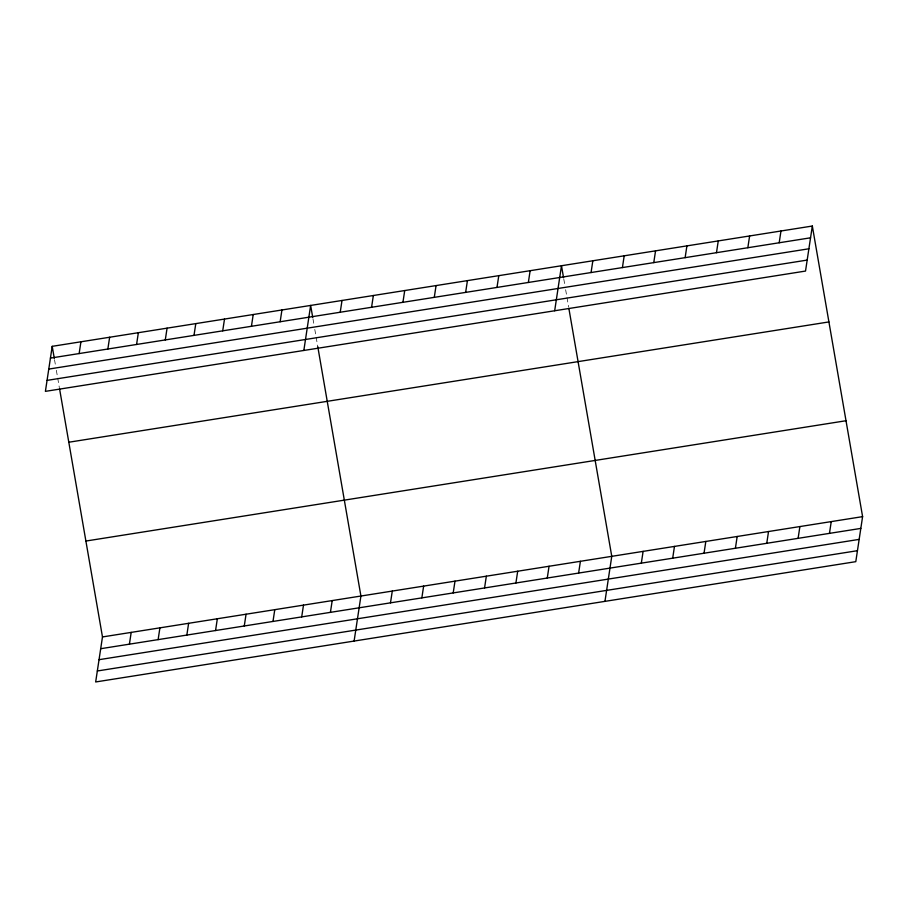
<?xml version="1.0" encoding="UTF-8"?>
<svg xmlns="http://www.w3.org/2000/svg" width="908" height="908" viewBox="0 0 908 908"><rect width="100%" height="100%" fill="white"/><g stroke="black" fill="none" stroke-linecap="round" stroke-linejoin="round"><path stroke-width="0.68" stroke-dasharray="4.54 3.41" d="M563.789 279.051L564.946 285.714M565.639 289.709L568.635 307.017M312.954 318.753L314.111 325.416M314.792 329.411L317.789 346.72M54.514 359.659L55.66 366.31M56.353 370.305L59.349 387.625"/><path stroke-width="1.36" d="M52.21 346.334L45.4 391.359L805.521 271.061L812.331 226.035L52.21 346.334L54.287 358.32M79.144 353.564L80.925 341.794M107.859 349.012L109.641 337.243M136.575 344.473L138.357 332.703M59.587 388.953L102.479 636.939L95.669 681.965L855.79 561.666L862.6 516.641L812.331 226.035M165.29 339.933L167.072 328.151M129.413 644.169L131.195 632.399M194.006 335.381L195.787 323.611M158.128 639.618L159.91 627.848M222.721 330.841L224.503 319.071M186.844 635.078L188.626 623.308M251.437 326.29L253.219 314.52M215.559 630.538L217.341 618.757M280.152 321.75L281.934 309.98M244.275 625.987L246.057 614.217M303.839 350.465L310.649 305.429L312.727 317.414M272.99 621.447L274.772 609.677M340.228 312.239L342.01 300.469M301.706 616.895L303.488 605.125M371.576 307.279L373.358 295.509M330.421 612.355L332.203 600.585M402.936 302.319L404.718 290.549M354.109 641.059L360.919 596.034L317.789 346.72M434.285 297.359L436.067 285.577M390.497 602.844L392.279 591.074M465.645 292.387L467.427 280.617M421.857 597.884L423.627 586.114M496.994 287.427L498.776 275.657M453.206 592.924L454.987 581.154M528.354 282.467L530.136 270.697M484.566 587.964L486.336 576.183M554.674 310.763L561.485 265.738L563.562 277.723M515.914 582.993L517.696 571.223M591.063 272.536L592.845 260.766M547.274 578.033L549.056 566.263M622.423 267.576L624.193 255.806M578.623 573.073L580.405 561.303M653.771 262.616L655.553 250.846M604.955 601.368L611.765 556.332L568.862 308.357M685.131 257.656L686.913 245.886M641.332 563.142L643.114 551.372M716.48 252.696L718.262 240.915M672.692 558.182L674.474 546.412M747.84 247.725L749.622 235.955M704.04 553.222L705.822 541.452M779.189 242.765L780.971 230.995M735.401 548.262L737.183 536.492M766.761 543.302L768.531 531.52M798.109 538.331L799.891 526.561M829.469 533.371L831.24 521.601M50.428 358.104L810.549 237.805M48.771 369.079L808.892 248.781M47.057 380.384L807.178 260.085M68.804 442.23L828.913 321.931M85.897 541.043L846.006 420.733M102.479 636.939L862.6 516.641M100.697 648.709L860.818 528.411M99.04 659.685L859.161 539.386M97.338 670.989L857.447 550.691"/></g></svg>
